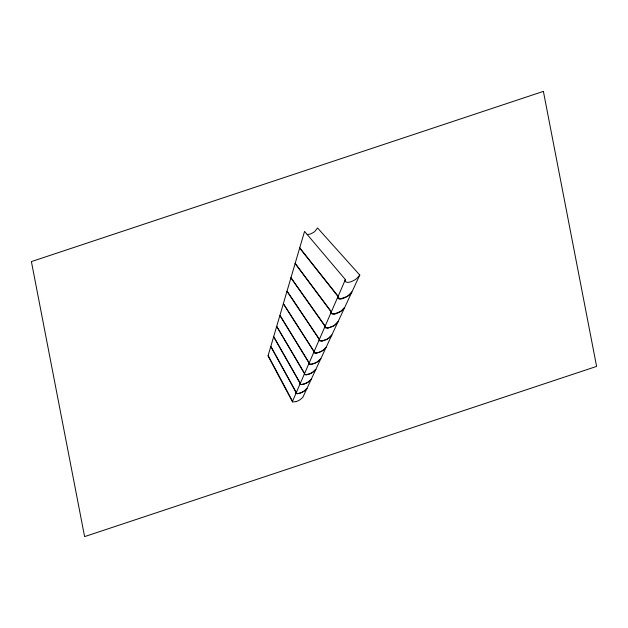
<?xml version="1.0" encoding="UTF-8"?>
<svg xmlns="http://www.w3.org/2000/svg" width="628" height="628" viewBox="0 0 628 628"><rect width="100%" height="100%" fill="white"/><g stroke="black" fill="none" stroke-linecap="round" stroke-linejoin="round"><path stroke-width="0.94" d="M325.123 327.486A2.693 1.766 -24.2 0 1 325.194 326.113L290.976 277.67L304.556 231.394L345.369 279.57A3.909 2.575 -24.2 0 0 345.369 281.705C348.218 283.44 351.782 281.446 354.412 280.112A14.734 9.687 -24.2 0 0 356.602 278.62L359.781 275.056L317.548 227.94L314.973 231.324A11.139 7.324 -24.2 0 1 313.568 232.376L311.535 233.498A7.387 4.859 -24.2 0 1 307.139 234.456M299.674 248.084L338.013 296.51L331.372 311.802A3.03 1.994 -24.2 0 0 331.341 313.38M296.235 401.575L292.57 401.967L268.172 356.154A1.719 1.13 -24.2 0 1 268.14 355.503L270.786 346.483L296.228 392.751A1.484 0.973 -24.2 0 0 296.173 393.403M276.665 326.45L273.682 336.608L300.302 383.363L304.517 373.66L276.673 326.466M286.988 291.274L283.377 303.575L314.11 351.554A2.151 1.413 -24.2 0 0 314.063 352.606L315.798 353.093L319.032 352.316A11.728 7.709 -24.2 0 0 320.57 351.656L321.065 351.413A13.887 9.13 -24.2 0 0 323.404 349.992L326.097 347.378L323.004 350.393A14.122 9.279 -24.2 0 1 321.018 351.578L316.528 353.179L314.008 352.787A1.853 1.217 -24.2 0 1 313.89 352.277A2.543 1.672 -24.2 0 1 314.031 351.743L283.322 303.787L279.939 315.295L309.18 362.913A1.915 1.264 -24.2 0 0 309.133 363.84M295.191 263.305L331.372 311.802M292.483 401.849A1.287 0.848 -24.2 0 1 292.546 401.261L300.231 383.52L273.643 336.781L270.833 346.334L296.29 392.602A1.405 0.926 -24.2 0 0 296.243 393.261L297.374 393.63L300.121 393.01A11.791 7.756 -24.2 0 0 301.974 392.241A13.832 9.09 -24.2 0 0 304.133 391.04L306.904 388.599L304.18 391.111A14.051 9.239 -24.2 0 1 302.39 392.147L301.919 392.382A11.712 7.701 -24.2 0 1 300.051 393.159L297.311 393.772L296.196 393.395M311.3 379.155L315.845 369.39L312.901 372.059A13.934 9.161 -24.2 0 1 311.103 373.103L310.632 373.33A11.846 7.787 -24.2 0 1 309.172 373.958L306.119 374.728L304.556 374.304A1.735 1.138 -24.2 0 1 304.604 373.495L314.031 351.743M314.11 351.554L319.338 339.528L286.996 291.29M325.163 326.113L331.27 312.045L295.136 263.54M348.783 295.231A14.334 9.42 -24.2 0 1 346.735 296.581L341.216 298.63L338.162 298.057A3.438 2.261 -24.2 0 1 338.17 296.251L345.369 279.57M338.076 296.377L337.801 297.798A2.936 1.931 -24.2 0 0 338.319 298.567L340.298 298.991M306.904 388.599L302.822 397.359L300.262 399.581A14.044 9.232 -24.2 0 1 298.52 400.586L298.057 400.813A11.759 7.732 -24.2 0 1 296.235 401.575M306.974 388.449L311.229 379.312L308.372 381.863A14.059 9.239 -24.2 0 1 306.582 383.009L306.095 383.245A11.783 7.748 -24.2 0 1 304.651 383.865L301.691 384.634L300.2 384.242A1.672 1.099 -24.2 0 1 300.286 383.441M315.923 369.225L320.79 358.776L317.792 361.649A14.091 9.263 -24.2 0 1 315.86 362.788L311.496 364.366L309.078 364.012A1.978 1.295 -24.2 0 1 309.117 363.094L279.892 315.491L276.713 326.277L304.588 373.495M320.877 358.596L326.097 347.378M326.191 347.182L331.812 335.109L328.609 338.288A14.161 9.31 -24.2 0 1 326.568 339.512L321.952 341.153L319.322 340.706A2.496 1.641 -24.2 0 1 319.416 339.426M331.906 334.905L337.982 321.842L335.132 324.88A14.169 9.318 -24.2 0 1 332.565 326.489L327.816 328.177L325.061 327.683M338.076 321.654L359.781 275.056M320.79 358.776L317.752 361.555A13.949 9.169 -24.2 0 1 315.908 362.639L315.421 362.874A11.767 7.74 -24.2 0 1 313.921 363.518L310.781 364.287L309.157 363.832M311.229 379.312L308.419 381.934A13.926 9.153 -24.2 0 1 306.613 382.868L306.158 383.104A11.751 7.724 -24.2 0 1 304.258 383.881L301.432 384.501L300.27 384.093A1.554 1.021 -24.2 0 1 300.317 383.363M337.966 321.866L335.085 324.778A14.012 9.208 -24.2 0 1 332.628 326.301L327.926 327.949L325.155 327.463M331.804 335.101L329.017 337.864A13.942 9.161 -24.2 0 1 326.623 339.332L322.054 340.949L319.409 340.502A2.394 1.57 -24.2 0 1 319.448 339.324M315.845 369.39L312.94 372.137A14.075 9.247 -24.2 0 1 311.064 373.244L310.57 373.487A11.728 7.709 -24.2 0 1 309.086 374.131L306.04 374.892L304.486 374.469A1.837 1.209 -24.2 0 1 304.572 373.574M348.783 295.231L351.892 291.981L348.83 295.364A14.53 9.553 -24.2 0 1 346.687 296.793C344.191 298.002 340.682 300.058 338.045 298.316A2.881 1.9 -24.2 0 1 337.778 297.57M299.744 247.809L338.123 296.243M331.38 313.364L334.292 313.89L339.654 311.904A14.185 9.326 -24.2 0 0 341.656 310.609L344.662 307.5L341.703 310.727A14.358 9.436 -24.2 0 1 339.615 312.1C337.197 313.231 333.813 315.264 331.278 313.6A3.124 2.049 -24.2 0 1 331.372 311.928M268.14 355.503L292.53 401.261M325.006 327.706A2.779 1.829 -24.2 0 1 325.155 326.222M290.913 277.89L287.051 291.062L319.424 339.316L325.061 326.332L290.921 277.906M543.393 91.382L31.4 261.593L84.607 536.618L596.6 366.407L543.393 91.382"/></g></svg>
